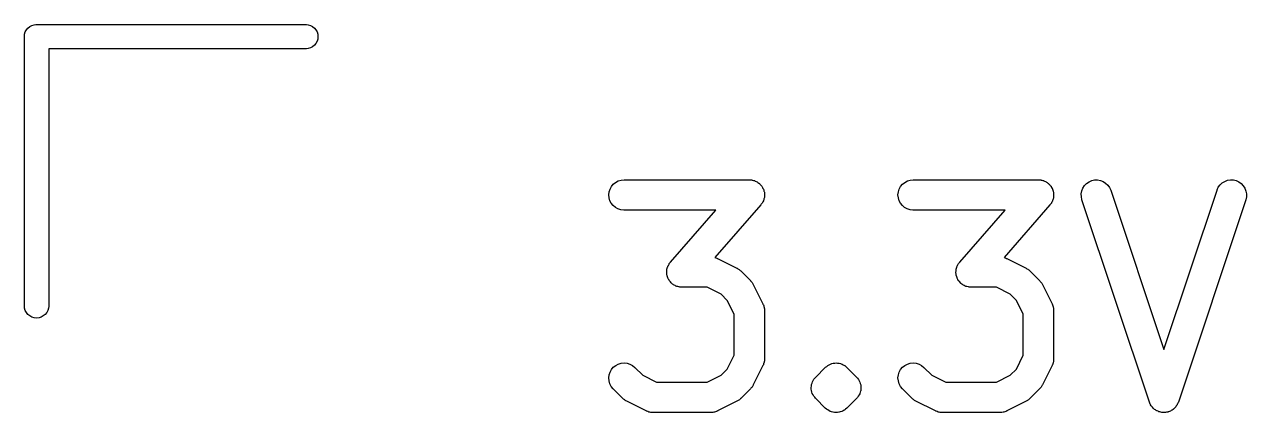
# Model space of a CAD drawing. Extents: x 34.9 to 107.5, y -97.9 to -39.6.
# Drawn here: x 101.48 to 107.52, y -70.89 to -68.97 of the extents above; entities that cross this region are included whole.
import ezdxf

# ---------------------------------------------------------------- set-up
doc = ezdxf.new("R2010")
doc.units = 0
doc.header["$MEASUREMENT"] = 0
doc.layers.add('BLACK', color=7, linetype='CONTINUOUS')

msp = doc.modelspace()

# ---------------------------------------------------------------- linework, layer by layer
at = {"layer": 'BLACK', "linetype": 'CONTINUOUS'}
for p, q in [((101.484, -69.0049), (101.49, -68.9945)), ((101.49, -68.9945), (101.497, -68.9854)), ((101.497, -68.9854), (101.507, -68.9779)), ((101.507, -68.9779), (101.517, -68.9723)), ((101.517, -68.9723), (101.528, -68.9689)), ((101.528, -68.9689), (101.537, -68.968)), ((101.537, -68.968), (101.54, -68.9677)), ((101.537, -68.968), (101.537, -68.968)), ((101.54, -68.9677), (101.543, -68.968)), ((101.543, -68.968), (102.873, -68.968)), ((102.873, -68.968), (102.882, -68.9689)), ((102.882, -68.9689), (102.893, -68.9723)), ((102.893, -68.9723), (102.903, -68.9779)), ((102.903, -68.9779), (102.913, -68.9854)), ((102.913, -68.9854), (102.92, -68.9945)), ((102.92, -68.9945), (102.926, -69.0049)), ((101.48, -69.028), (101.481, -69.0162)), ((101.48, -69.031), (101.48, -69.028)), ((101.48, -70.3609), (101.48, -69.031)), ((101.481, -69.0162), (101.484, -69.0049)), ((102.92, -69.0615), (102.913, -69.0706)), ((102.926, -69.0511), (102.92, -69.0615)), ((102.926, -69.0049), (102.929, -69.0162)), ((102.929, -69.0398), (102.926, -69.0511)), ((102.929, -69.0162), (102.93, -69.028)), ((102.93, -69.028), (102.929, -69.0398)), ((102.873, -69.088), (101.6, -69.088)), ((101.6, -69.088), (101.6, -70.3609)), ((102.882, -69.0871), (102.873, -69.088)), ((102.893, -69.0837), (102.882, -69.0871)), ((102.903, -69.0781), (102.893, -69.0837)), ((102.913, -69.0706), (102.903, -69.0781)), ((104.368, -69.7953), (104.373, -69.7813)), ((104.373, -69.7813), (104.38, -69.7684)), ((104.38, -69.7684), (104.389, -69.7572)), ((104.389, -69.7572), (104.4, -69.7479)), ((104.4, -69.7479), (104.413, -69.741)), ((104.413, -69.741), (104.427, -69.7368)), ((104.427, -69.7368), (104.442, -69.7354)), ((104.442, -69.7354), (105.061, -69.7354)), ((105.061, -69.7354), (105.062, -69.7354)), ((105.062, -69.7354), (105.067, -69.7359)), ((105.067, -69.7359), (105.071, -69.7361)), ((105.071, -69.7361), (105.074, -69.7367)), ((105.074, -69.7367), (105.076, -69.737)), ((105.076, -69.737), (105.081, -69.7384)), ((105.081, -69.7384), (105.086, -69.7395)), ((105.086, -69.7395), (105.088, -69.7406)), ((105.088, -69.7406), (105.09, -69.7414)), ((105.09, -69.7414), (105.095, -69.7437)), ((105.095, -69.7437), (105.099, -69.7457)), ((105.099, -69.7457), (105.101, -69.7472)), ((105.101, -69.7472), (105.103, -69.7485)), ((105.103, -69.7485), (105.107, -69.7515)), ((105.107, -69.7515), (105.111, -69.7543)), ((105.111, -69.7543), (105.112, -69.7562)), ((105.112, -69.7562), (105.114, -69.7579)), ((105.114, -69.7579), (105.117, -69.7616)), ((105.117, -69.7616), (105.121, -69.765)), ((105.121, -69.765), (105.122, -69.7673)), ((105.122, -69.7673), (105.124, -69.7693)), ((105.124, -69.7693), (105.126, -69.7735)), ((105.126, -69.7735), (105.128, -69.7775)), ((105.128, -69.7775), (105.129, -69.78)), ((105.129, -69.78), (105.13, -69.7823)), ((105.13, -69.7823), (105.132, -69.7868)), ((105.132, -69.7868), (105.133, -69.7912)), ((105.797, -69.7953), (105.801, -69.7813)), ((105.801, -69.7813), (105.808, -69.7684)), ((105.808, -69.7684), (105.818, -69.7572)), ((105.818, -69.7572), (105.829, -69.7479)), ((105.829, -69.7479), (105.842, -69.741)), ((105.842, -69.741), (105.856, -69.7368)), ((105.856, -69.7368), (105.87, -69.7354)), ((105.87, -69.7354), (106.489, -69.7354)), ((106.489, -69.7354), (106.49, -69.7354)), ((106.49, -69.7354), (106.495, -69.7359)), ((106.495, -69.7359), (106.5, -69.7361)), ((106.5, -69.7361), (106.502, -69.7367)), ((106.502, -69.7367), (106.505, -69.737)), ((106.505, -69.737), (106.51, -69.7384)), ((106.51, -69.7384), (106.514, -69.7395)), ((106.514, -69.7395), (106.516, -69.7407)), ((106.516, -69.7407), (106.519, -69.7414)), ((106.519, -69.7414), (106.523, -69.7437)), ((106.523, -69.7437), (106.527, -69.7457)), ((106.527, -69.7457), (106.529, -69.7472)), ((106.529, -69.7472), (106.532, -69.7485)), ((106.532, -69.7485), (106.535, -69.7515)), ((106.535, -69.7515), (106.539, -69.7543)), ((106.539, -69.7543), (106.541, -69.7562)), ((106.541, -69.7562), (106.543, -69.7579)), ((106.543, -69.7579), (106.546, -69.7616)), ((106.546, -69.7616), (106.549, -69.765)), ((106.549, -69.765), (106.551, -69.7673)), ((106.551, -69.7673), (106.552, -69.7693)), ((106.552, -69.7693), (106.554, -69.7735)), ((106.554, -69.7735), (106.557, -69.7775)), ((106.557, -69.7775), (106.558, -69.78)), ((106.558, -69.78), (106.559, -69.7823)), ((106.559, -69.7823), (106.56, -69.7868)), ((106.56, -69.7868), (106.562, -69.7912)), ((106.703, -69.7898), (106.708, -69.7761)), ((106.708, -69.7761), (106.716, -69.7638)), ((106.716, -69.7638), (106.726, -69.7533)), ((106.726, -69.7533), (106.739, -69.7449)), ((106.739, -69.7449), (106.752, -69.7391)), ((106.752, -69.7391), (106.766, -69.7359)), ((106.766, -69.7359), (106.781, -69.7356)), ((106.781, -69.7356), (106.795, -69.7381)), ((106.795, -69.7381), (106.809, -69.7434)), ((106.809, -69.7434), (106.821, -69.7513)), ((106.821, -69.7513), (106.832, -69.7613)), ((106.832, -69.7613), (106.84, -69.7733)), ((106.84, -69.7733), (106.846, -69.7867)), ((106.846, -69.7867), (107.108, -70.5732)), ((107.108, -70.5732), (107.371, -69.7867)), ((107.371, -69.7857), (107.377, -69.7724)), ((107.371, -69.7867), (107.371, -69.7857)), ((107.377, -69.7724), (107.386, -69.7606)), ((107.386, -69.7606), (107.396, -69.7506)), ((107.396, -69.7506), (107.409, -69.743)), ((107.409, -69.743), (107.423, -69.7379)), ((107.423, -69.7379), (107.437, -69.7355)), ((107.437, -69.7355), (107.452, -69.736)), ((107.452, -69.736), (107.466, -69.7394)), ((107.466, -69.7394), (107.479, -69.7455)), ((107.479, -69.7455), (107.491, -69.754)), ((107.491, -69.754), (107.501, -69.7647)), ((107.501, -69.7647), (107.509, -69.7771)), ((107.509, -69.7771), (107.514, -69.7908)), ((104.367, -69.8099), (104.368, -69.7953)), ((104.368, -69.8244), (104.367, -69.8099)), ((104.372, -69.8385), (104.368, -69.8244)), ((104.379, -69.8514), (104.372, -69.8385)), ((105.126, -69.8479), (105.124, -69.85)), ((105.128, -69.8436), (105.126, -69.8479)), ((105.13, -69.8394), (105.128, -69.8436)), ((105.131, -69.8369), (105.13, -69.8394)), ((105.132, -69.8345), (105.131, -69.8369)), ((105.133, -69.83), (105.132, -69.8345)), ((105.133, -69.7912), (105.134, -69.7938)), ((105.134, -69.8255), (105.133, -69.83)), ((105.134, -69.7938), (105.135, -69.7963)), ((105.135, -69.8228), (105.134, -69.8255)), ((105.135, -69.7963), (105.135, -69.801)), ((105.135, -69.801), (105.136, -69.8057)), ((105.136, -69.8109), (105.135, -69.8156)), ((105.135, -69.8156), (105.135, -69.8203)), ((105.135, -69.8203), (105.135, -69.8228)), ((105.136, -69.8057), (105.136, -69.8083)), ((105.136, -69.8083), (105.136, -69.8109)), ((105.795, -69.8099), (105.797, -69.7953)), ((105.797, -69.8244), (105.795, -69.8099)), ((105.801, -69.8385), (105.797, -69.8244)), ((105.808, -69.8514), (105.801, -69.8385)), ((106.554, -69.8479), (106.553, -69.85)), ((106.556, -69.8436), (106.554, -69.8479)), ((106.559, -69.8394), (106.556, -69.8436)), ((106.56, -69.8345), (106.559, -69.8369)), ((106.559, -69.8369), (106.559, -69.8394)), ((106.562, -69.8299), (106.56, -69.8345)), ((106.562, -69.7912), (106.562, -69.7938)), ((106.562, -69.7938), (106.563, -69.7963)), ((106.563, -69.8255), (106.562, -69.8299)), ((106.563, -69.7963), (106.564, -69.801)), ((106.564, -69.8203), (106.563, -69.8228)), ((106.563, -69.8228), (106.563, -69.8255)), ((106.564, -69.801), (106.564, -69.8057)), ((106.564, -69.8057), (106.564, -69.8083)), ((106.564, -69.8083), (106.564, -69.8109)), ((106.564, -69.8109), (106.564, -69.8156)), ((106.564, -69.8156), (106.564, -69.8203)), ((106.7, -69.8041), (106.703, -69.7898)), ((106.701, -69.8188), (106.7, -69.8041)), ((106.704, -69.8331), (106.701, -69.8188)), ((106.704, -69.8341), (106.704, -69.8331)), ((107.037, -70.8341), (106.704, -69.8341)), ((107.513, -69.8341), (107.18, -70.8341)), ((107.516, -69.8198), (107.513, -69.8341)), ((107.514, -69.7908), (107.517, -69.8052)), ((107.517, -69.8052), (107.516, -69.8198)), ((104.388, -69.8629), (104.379, -69.8514)), ((104.399, -69.8723), (104.388, -69.8629)), ((104.412, -69.8793), (104.399, -69.8723)), ((104.426, -69.8837), (104.412, -69.8793)), ((104.441, -69.8854), (104.426, -69.8837)), ((104.442, -69.8854), (104.441, -69.8854)), ((104.896, -69.8854), (104.442, -69.8854)), ((104.671, -70.1419), (104.896, -69.8854)), ((105.117, -69.8598), (104.89, -70.1191)), ((105.12, -69.8559), (105.117, -69.8598)), ((105.123, -69.8523), (105.12, -69.8559)), ((105.124, -69.85), (105.123, -69.8523)), ((105.817, -69.8629), (105.808, -69.8514)), ((105.828, -69.8723), (105.817, -69.8629)), ((105.841, -69.8793), (105.828, -69.8723)), ((105.855, -69.8837), (105.841, -69.8793)), ((105.869, -69.8854), (105.855, -69.8837)), ((105.87, -69.8854), (105.869, -69.8854)), ((106.324, -69.8854), (105.87, -69.8854)), ((106.1, -70.1419), (106.324, -69.8854)), ((106.546, -69.8598), (106.319, -70.1191)), ((106.549, -69.8559), (106.546, -69.8598)), ((106.552, -69.8523), (106.549, -69.8559)), ((106.553, -69.85), (106.552, -69.8523)), ((104.664, -70.1517), (104.665, -70.1494)), ((104.665, -70.1494), (104.668, -70.1458)), ((104.668, -70.1458), (104.671, -70.1419)), ((104.89, -70.1191), (104.895, -70.1208)), ((104.895, -70.1208), (104.9, -70.1224)), ((104.9, -70.1224), (104.902, -70.1235)), ((104.902, -70.1235), (104.904, -70.1243)), ((104.904, -70.1243), (104.999, -70.1719)), ((106.093, -70.1517), (106.094, -70.1494)), ((106.094, -70.1494), (106.097, -70.1458)), ((106.097, -70.1458), (106.1, -70.1419)), ((106.319, -70.1191), (106.324, -70.1208)), ((106.324, -70.1208), (106.328, -70.1224)), ((106.328, -70.1224), (106.33, -70.1235)), ((106.33, -70.1235), (106.332, -70.1243)), ((106.332, -70.1243), (106.428, -70.1719)), ((104.653, -70.1814), (104.654, -70.1789)), ((104.653, -70.1861), (104.653, -70.1814)), ((104.653, -70.1908), (104.653, -70.1861)), ((104.653, -70.1934), (104.653, -70.1908)), ((104.653, -70.1961), (104.653, -70.1934)), ((104.653, -70.2007), (104.653, -70.1961)), ((104.654, -70.2054), (104.653, -70.2007)), ((104.654, -70.1763), (104.655, -70.1718)), ((104.654, -70.1789), (104.654, -70.1763)), ((104.655, -70.2079), (104.654, -70.2054)), ((104.655, -70.1718), (104.657, -70.1672)), ((104.655, -70.2105), (104.655, -70.2079)), ((104.657, -70.1672), (104.658, -70.1648)), ((104.658, -70.1623), (104.661, -70.1581)), ((104.658, -70.1648), (104.658, -70.1623)), ((104.661, -70.1581), (104.663, -70.1538)), ((104.663, -70.1538), (104.664, -70.1517)), ((104.999, -70.1719), (105, -70.1723)), ((105, -70.1723), (105.004, -70.1746)), ((105.004, -70.1746), (105.007, -70.1766)), ((105.007, -70.1766), (105.01, -70.1786)), ((105.01, -70.1786), (105.012, -70.1803)), ((105.012, -70.1803), (105.015, -70.1832)), ((105.015, -70.1832), (105.019, -70.1859)), ((105.019, -70.1859), (105.066, -70.2335)), ((106.081, -70.1908), (106.082, -70.1861)), ((106.081, -70.1934), (106.081, -70.1908)), ((106.081, -70.1961), (106.081, -70.1934)), ((106.082, -70.2007), (106.081, -70.1961)), ((106.082, -70.1789), (106.083, -70.1763)), ((106.082, -70.1814), (106.082, -70.1789)), ((106.082, -70.1861), (106.082, -70.1814)), ((106.082, -70.2054), (106.082, -70.2007)), ((106.083, -70.2079), (106.082, -70.2054)), ((106.083, -70.1763), (106.084, -70.1718)), ((106.084, -70.2105), (106.083, -70.2079)), ((106.084, -70.1718), (106.085, -70.1672)), ((106.085, -70.1672), (106.086, -70.1648)), ((106.086, -70.1648), (106.087, -70.1623)), ((106.087, -70.1623), (106.089, -70.1581)), ((106.089, -70.1581), (106.091, -70.1538)), ((106.091, -70.1538), (106.093, -70.1517)), ((106.428, -70.1719), (106.429, -70.1723)), ((106.429, -70.1723), (106.432, -70.1746)), ((106.432, -70.1746), (106.436, -70.1766)), ((106.436, -70.1766), (106.438, -70.1786)), ((106.438, -70.1786), (106.441, -70.1803)), ((106.441, -70.1803), (106.444, -70.1832)), ((106.444, -70.1832), (106.447, -70.1859)), ((106.447, -70.1859), (106.495, -70.2335)), ((104.657, -70.2149), (104.655, -70.2105)), ((104.658, -70.2194), (104.657, -70.2149)), ((104.659, -70.2218), (104.658, -70.2194)), ((104.66, -70.2242), (104.659, -70.2218)), ((104.663, -70.2282), (104.66, -70.2242)), ((104.665, -70.2324), (104.663, -70.2282)), ((104.666, -70.2344), (104.665, -70.2324)), ((104.668, -70.2367), (104.666, -70.2344)), ((104.671, -70.2401), (104.668, -70.2367)), ((104.674, -70.2438), (104.671, -70.2401)), ((104.676, -70.2455), (104.674, -70.2438)), ((104.678, -70.2474), (104.676, -70.2455)), ((104.682, -70.2502), (104.678, -70.2474)), ((104.685, -70.2532), (104.682, -70.2502)), ((104.687, -70.2545), (104.685, -70.2532)), ((104.69, -70.256), (104.687, -70.2545)), ((104.694, -70.258), (104.69, -70.256)), ((104.698, -70.2603), (104.694, -70.258)), ((104.7, -70.2611), (104.698, -70.2603)), ((104.703, -70.2622), (104.7, -70.2611)), ((104.707, -70.2633), (104.703, -70.2622)), ((104.712, -70.2647), (104.707, -70.2633)), ((104.715, -70.265), (104.712, -70.2647)), ((104.717, -70.2656), (104.715, -70.265)), ((104.722, -70.2658), (104.717, -70.2656)), ((104.726, -70.2663), (104.722, -70.2658)), ((104.728, -70.2663), (104.726, -70.2663)), ((104.853, -70.2663), (104.728, -70.2663)), ((104.921, -70.3006), (104.853, -70.2663)), ((105.066, -70.2335), (105.067, -70.2343)), ((105.067, -70.2343), (105.07, -70.2376)), ((105.07, -70.2376), (105.073, -70.2406)), ((105.073, -70.2406), (105.074, -70.2433)), ((105.074, -70.2433), (105.076, -70.2457)), ((105.076, -70.2457), (105.078, -70.2495)), ((105.078, -70.2495), (105.08, -70.253)), ((105.08, -70.253), (105.128, -70.3483)), ((106.085, -70.2149), (106.084, -70.2105)), ((106.087, -70.2194), (106.085, -70.2149)), ((106.088, -70.2218), (106.087, -70.2194)), ((106.089, -70.2242), (106.088, -70.2218)), ((106.091, -70.2282), (106.089, -70.2242)), ((106.093, -70.2324), (106.091, -70.2282)), ((106.095, -70.2344), (106.093, -70.2324)), ((106.096, -70.2367), (106.095, -70.2344)), ((106.1, -70.2401), (106.096, -70.2367)), ((106.103, -70.2438), (106.1, -70.2401)), ((106.105, -70.2455), (106.103, -70.2438)), ((106.106, -70.2474), (106.105, -70.2455)), ((106.11, -70.2502), (106.106, -70.2474)), ((106.114, -70.2532), (106.11, -70.2502)), ((106.116, -70.2545), (106.114, -70.2532)), ((106.118, -70.256), (106.116, -70.2545)), ((106.122, -70.258), (106.118, -70.256)), ((106.127, -70.2603), (106.122, -70.258)), ((106.129, -70.2611), (106.127, -70.2603)), ((106.131, -70.2622), (106.129, -70.2611)), ((106.136, -70.2633), (106.131, -70.2622)), ((106.141, -70.2647), (106.136, -70.2633)), ((106.143, -70.265), (106.141, -70.2647)), ((106.146, -70.2656), (106.143, -70.265)), ((106.15, -70.2658), (106.146, -70.2656)), ((106.155, -70.2663), (106.15, -70.2658)), ((106.156, -70.2663), (106.155, -70.2663)), ((106.281, -70.2663), (106.156, -70.2663)), ((106.35, -70.3006), (106.281, -70.2663)), ((106.495, -70.2335), (106.496, -70.2343)), ((106.496, -70.2343), (106.498, -70.2376)), ((106.498, -70.2376), (106.501, -70.2406)), ((106.501, -70.2406), (106.503, -70.2433)), ((106.503, -70.2433), (106.505, -70.2457)), ((106.505, -70.2457), (106.507, -70.2495)), ((106.507, -70.2495), (106.509, -70.253)), ((106.509, -70.253), (106.557, -70.3483)), ((104.952, -70.331), (104.921, -70.3006)), ((104.986, -70.3995), (104.952, -70.331)), ((106.38, -70.331), (106.35, -70.3006)), ((106.414, -70.3995), (106.38, -70.331)), ((101.481, -70.3698), (101.48, -70.3609)), ((101.484, -70.3811), (101.481, -70.3698)), ((101.49, -70.3915), (101.484, -70.3811)), ((101.596, -70.3811), (101.59, -70.3915)), ((101.599, -70.3698), (101.596, -70.3811)), ((101.6, -70.3609), (101.599, -70.3698)), ((105.128, -70.3483), (105.128, -70.3492)), ((105.128, -70.3492), (105.129, -70.3513)), ((105.129, -70.3513), (105.13, -70.3532)), ((105.13, -70.3532), (105.132, -70.3581)), ((105.132, -70.3581), (105.133, -70.3629)), ((105.133, -70.3629), (105.134, -70.3651)), ((105.134, -70.3651), (105.134, -70.3672)), ((105.134, -70.3672), (105.135, -70.3723)), ((105.135, -70.3723), (105.136, -70.3774)), ((105.136, -70.3774), (105.136, -70.3796)), ((105.136, -70.3796), (105.136, -70.3818)), ((105.136, -70.3818), (105.136, -70.6199)), ((106.557, -70.3483), (106.557, -70.3492)), ((106.557, -70.3492), (106.558, -70.3513)), ((106.558, -70.3513), (106.559, -70.3532)), ((106.559, -70.3532), (106.56, -70.3581)), ((106.56, -70.3581), (106.562, -70.3629)), ((106.562, -70.3629), (106.562, -70.3651)), ((106.562, -70.3651), (106.563, -70.3672)), ((106.563, -70.3672), (106.564, -70.3723)), ((106.564, -70.3723), (106.564, -70.3774)), ((106.564, -70.3774), (106.564, -70.3796)), ((106.564, -70.3796), (106.564, -70.3818)), ((106.564, -70.3818), (106.564, -70.6199)), ((101.497, -70.4006), (101.49, -70.3915)), ((101.507, -70.4081), (101.497, -70.4006)), ((101.517, -70.4137), (101.507, -70.4081)), ((101.528, -70.4171), (101.517, -70.4137)), ((101.54, -70.4183), (101.528, -70.4171)), ((101.552, -70.4171), (101.54, -70.4183)), ((101.563, -70.4137), (101.552, -70.4171)), ((101.573, -70.4081), (101.563, -70.4137)), ((101.583, -70.4006), (101.573, -70.4081)), ((101.59, -70.3915), (101.583, -70.4006)), ((104.986, -70.6022), (104.986, -70.3995)), ((106.414, -70.6022), (106.414, -70.3995)), ((104.952, -70.6707), (104.986, -70.6022)), ((105.135, -70.6304), (105.134, -70.6355)), ((105.136, -70.6254), (105.135, -70.6304)), ((105.136, -70.6199), (105.136, -70.621)), ((105.136, -70.621), (105.136, -70.6231)), ((105.136, -70.6231), (105.136, -70.6254)), ((106.38, -70.6707), (106.414, -70.6022)), ((106.564, -70.6254), (106.563, -70.6304)), ((106.563, -70.6304), (106.563, -70.6355)), ((106.564, -70.6199), (106.564, -70.621)), ((106.564, -70.621), (106.564, -70.6231)), ((106.564, -70.6231), (106.564, -70.6254)), ((104.368, -70.6998), (104.373, -70.6858)), ((104.373, -70.6858), (104.38, -70.673)), ((104.38, -70.673), (104.389, -70.6617)), ((104.389, -70.6617), (104.401, -70.6525)), ((104.401, -70.6525), (104.413, -70.6457)), ((104.413, -70.6457), (104.427, -70.6415)), ((104.427, -70.6415), (104.442, -70.6401)), ((104.442, -70.6401), (104.457, -70.6416)), ((104.457, -70.6416), (104.471, -70.6459)), ((104.471, -70.6459), (104.484, -70.6528)), ((104.484, -70.6528), (104.495, -70.6621)), ((104.495, -70.6621), (104.534, -70.7011)), ((104.921, -70.7011), (104.952, -70.6707)), ((105.128, -70.6534), (105.08, -70.7487)), ((105.129, -70.6514), (105.128, -70.6534)), ((105.13, -70.6495), (105.129, -70.6514)), ((105.131, -70.6446), (105.13, -70.6495)), ((105.133, -70.6398), (105.131, -70.6446)), ((105.134, -70.6376), (105.133, -70.6398)), ((105.134, -70.6355), (105.134, -70.6376)), ((105.389, -70.7097), (105.436, -70.6621)), ((105.436, -70.6621), (105.437, -70.6618)), ((105.437, -70.6614), (105.443, -70.657)), ((105.437, -70.6615), (105.437, -70.6614)), ((105.437, -70.6616), (105.437, -70.6615)), ((105.437, -70.6617), (105.437, -70.6616)), ((105.437, -70.6616), (105.437, -70.6616)), ((105.437, -70.6618), (105.437, -70.6617)), ((105.437, -70.6617), (105.437, -70.6617)), ((105.443, -70.657), (105.448, -70.6525)), ((105.448, -70.6523), (105.449, -70.6522)), ((105.448, -70.6524), (105.448, -70.6523)), ((105.448, -70.6525), (105.448, -70.6524)), ((105.448, -70.6525), (105.448, -70.6525)), ((105.449, -70.6522), (105.455, -70.649)), ((105.455, -70.649), (105.461, -70.6457)), ((105.461, -70.6456), (105.462, -70.6455)), ((105.461, -70.6457), (105.461, -70.6456)), ((105.461, -70.6456), (105.461, -70.6456)), ((105.461, -70.6457), (105.461, -70.6457)), ((105.462, -70.6455), (105.468, -70.6435)), ((105.468, -70.6435), (105.475, -70.6415)), ((105.475, -70.6415), (105.475, -70.6415)), ((105.475, -70.6415), (105.475, -70.6415)), ((105.475, -70.6415), (105.476, -70.6415)), ((105.476, -70.6414), (105.483, -70.6408)), ((105.476, -70.6415), (105.476, -70.6414)), ((105.483, -70.6408), (105.49, -70.6401)), ((105.49, -70.6402), (105.49, -70.6401)), ((105.49, -70.6401), (105.49, -70.6402)), ((105.49, -70.6402), (105.49, -70.6401)), ((105.49, -70.6401), (105.497, -70.6409)), ((105.49, -70.6401), (105.49, -70.6402)), ((105.497, -70.6409), (105.504, -70.6416)), ((105.504, -70.6416), (105.504, -70.6417)), ((105.504, -70.6417), (105.505, -70.6417)), ((105.505, -70.6417), (105.505, -70.6417)), ((105.505, -70.6417), (105.505, -70.6417)), ((105.505, -70.6417), (105.511, -70.6438)), ((105.511, -70.6438), (105.511, -70.6438)), ((105.511, -70.6438), (105.518, -70.6459)), ((105.518, -70.6459), (105.518, -70.646)), ((105.518, -70.646), (105.518, -70.646)), ((105.518, -70.646), (105.519, -70.6461)), ((105.519, -70.6461), (105.519, -70.6461)), ((105.519, -70.6461), (105.525, -70.6494)), ((105.525, -70.6494), (105.531, -70.6528)), ((105.531, -70.6528), (105.531, -70.6529)), ((105.531, -70.6529), (105.531, -70.653)), ((105.531, -70.653), (105.531, -70.653)), ((105.531, -70.653), (105.532, -70.6531)), ((105.532, -70.6531), (105.537, -70.6576)), ((105.537, -70.6576), (105.542, -70.6621)), ((105.542, -70.6621), (105.59, -70.7097)), ((105.797, -70.6998), (105.801, -70.6858)), ((105.801, -70.6858), (105.808, -70.673)), ((105.808, -70.673), (105.818, -70.6617)), ((105.818, -70.6617), (105.829, -70.6525)), ((105.829, -70.6525), (105.842, -70.6457)), ((105.842, -70.6457), (105.856, -70.6415)), ((105.856, -70.6415), (105.871, -70.6401)), ((105.871, -70.6401), (105.885, -70.6416)), ((105.885, -70.6416), (105.899, -70.6459)), ((105.899, -70.6459), (105.912, -70.6528)), ((105.912, -70.6528), (105.923, -70.6621)), ((105.923, -70.6621), (105.962, -70.7011)), ((106.35, -70.7011), (106.38, -70.6707)), ((106.557, -70.6534), (106.509, -70.7487)), ((106.558, -70.6495), (106.557, -70.6514)), ((106.557, -70.6514), (106.557, -70.6534)), ((106.56, -70.6446), (106.558, -70.6495)), ((106.562, -70.6398), (106.56, -70.6446)), ((106.563, -70.6355), (106.562, -70.6376)), ((106.562, -70.6376), (106.562, -70.6398)), ((104.367, -70.7144), (104.368, -70.6998)), ((104.368, -70.7289), (104.367, -70.7144)), ((104.372, -70.743), (104.368, -70.7289)), ((104.379, -70.756), (104.372, -70.743)), ((104.534, -70.7011), (104.602, -70.7354)), ((104.602, -70.7354), (104.853, -70.7354)), ((104.853, -70.7354), (104.921, -70.7011)), ((105.078, -70.7532), (105.076, -70.7569)), ((105.08, -70.7496), (105.078, -70.7532)), ((105.08, -70.7487), (105.08, -70.7496)), ((105.368, -70.7474), (105.371, -70.7407)), ((105.368, -70.7477), (105.368, -70.7474)), ((105.368, -70.7479), (105.368, -70.7477)), ((105.368, -70.755), (105.368, -70.7479)), ((105.371, -70.7407), (105.373, -70.7339)), ((105.373, -70.7335), (105.376, -70.7272)), ((105.373, -70.7337), (105.373, -70.7335)), ((105.373, -70.7339), (105.373, -70.7337)), ((105.376, -70.7272), (105.379, -70.721)), ((105.379, -70.721), (105.38, -70.7208)), ((105.38, -70.7206), (105.384, -70.7151)), ((105.38, -70.7208), (105.38, -70.7206)), ((105.384, -70.7151), (105.389, -70.7097)), ((105.59, -70.7097), (105.59, -70.7101)), ((105.59, -70.7101), (105.59, -70.7101)), ((105.59, -70.7101), (105.59, -70.7101)), ((105.59, -70.7101), (105.591, -70.7105)), ((105.591, -70.7105), (105.595, -70.716)), ((105.595, -70.716), (105.6, -70.7215)), ((105.6, -70.7215), (105.6, -70.7217)), ((105.6, -70.7217), (105.6, -70.7219)), ((105.6, -70.7219), (105.603, -70.7282)), ((105.603, -70.7282), (105.606, -70.7344)), ((105.606, -70.7344), (105.607, -70.7347)), ((105.607, -70.7347), (105.607, -70.7349)), ((105.607, -70.7349), (105.609, -70.7417)), ((105.609, -70.7417), (105.611, -70.7484)), ((105.611, -70.7484), (105.611, -70.7487)), ((105.611, -70.7487), (105.611, -70.749)), ((105.611, -70.749), (105.611, -70.756)), ((105.795, -70.7144), (105.797, -70.6998)), ((105.797, -70.7289), (105.795, -70.7144)), ((105.801, -70.743), (105.797, -70.7289)), ((105.807, -70.756), (105.801, -70.743)), ((105.962, -70.7011), (106.031, -70.7354)), ((106.031, -70.7354), (106.281, -70.7354)), ((106.281, -70.7354), (106.35, -70.7011)), ((106.506, -70.7532), (106.504, -70.7569)), ((106.508, -70.7496), (106.506, -70.7532)), ((106.509, -70.7487), (106.508, -70.7496)), ((104.388, -70.7674), (104.379, -70.756)), ((104.389, -70.7682), (104.388, -70.7674)), ((104.436, -70.8158), (104.389, -70.7682)), ((105.066, -70.7682), (105.019, -70.8158)), ((105.069, -70.7649), (105.066, -70.7682)), ((105.072, -70.7619), (105.069, -70.7649)), ((105.074, -70.7593), (105.072, -70.7619)), ((105.076, -70.7569), (105.074, -70.7593)), ((105.367, -70.762), (105.368, -70.755)), ((105.367, -70.7622), (105.367, -70.762)), ((105.367, -70.7625), (105.367, -70.7622)), ((105.367, -70.7695), (105.367, -70.7625)), ((105.368, -70.7766), (105.367, -70.7695)), ((105.368, -70.7768), (105.368, -70.7766)), ((105.368, -70.7771), (105.368, -70.7768)), ((105.37, -70.7838), (105.368, -70.7771)), ((105.372, -70.7906), (105.37, -70.7838)), ((105.372, -70.7908), (105.372, -70.7906)), ((105.372, -70.7911), (105.372, -70.7908)), ((105.376, -70.7974), (105.372, -70.7911)), ((105.379, -70.8036), (105.376, -70.7974)), ((105.379, -70.8038), (105.379, -70.8036)), ((105.379, -70.804), (105.379, -70.8038)), ((105.384, -70.8095), (105.379, -70.804)), ((105.388, -70.815), (105.384, -70.8095)), ((105.595, -70.8103), (105.59, -70.8158)), ((105.599, -70.8049), (105.595, -70.8103)), ((105.603, -70.7982), (105.599, -70.8045)), ((105.599, -70.8045), (105.599, -70.8047)), ((105.599, -70.8047), (105.599, -70.8049)), ((105.606, -70.7921), (105.603, -70.7982)), ((105.608, -70.7847), (105.606, -70.7916)), ((105.606, -70.7916), (105.606, -70.7918)), ((105.606, -70.7918), (105.606, -70.7921)), ((105.61, -70.7781), (105.608, -70.7847)), ((105.611, -70.7776), (105.61, -70.7778)), ((105.61, -70.7778), (105.61, -70.7781)), ((105.611, -70.756), (105.612, -70.763)), ((105.612, -70.7635), (105.611, -70.7704)), ((105.611, -70.7704), (105.611, -70.7776)), ((105.612, -70.763), (105.612, -70.7633)), ((105.612, -70.7633), (105.612, -70.7635)), ((105.817, -70.7674), (105.807, -70.756)), ((105.817, -70.7682), (105.817, -70.7674)), ((105.865, -70.8158), (105.817, -70.7682)), ((106.495, -70.7682), (106.447, -70.8158)), ((106.498, -70.7649), (106.495, -70.7682)), ((106.5, -70.7619), (106.498, -70.7649)), ((106.502, -70.7593), (106.5, -70.7619)), ((106.504, -70.7569), (106.502, -70.7593)), ((104.44, -70.8185), (104.436, -70.8158)), ((104.443, -70.8214), (104.44, -70.8185)), ((104.445, -70.8231), (104.443, -70.8214)), ((104.448, -70.8251), (104.445, -70.8231)), ((104.451, -70.8271), (104.448, -70.8251)), ((104.455, -70.8294), (104.451, -70.8271)), ((104.456, -70.8298), (104.455, -70.8294)), ((104.551, -70.8775), (104.456, -70.8298)), ((104.999, -70.8298), (104.904, -70.8775)), ((105.003, -70.8276), (104.999, -70.8298)), ((105.006, -70.8257), (105.003, -70.8276)), ((105.009, -70.8237), (105.006, -70.8257)), ((105.012, -70.8221), (105.009, -70.8237)), ((105.015, -70.8192), (105.012, -70.8221)), ((105.018, -70.8165), (105.015, -70.8192)), ((105.019, -70.8158), (105.018, -70.8165)), ((105.388, -70.8154), (105.388, -70.815)), ((105.389, -70.8158), (105.388, -70.8154)), ((105.388, -70.8154), (105.388, -70.8154)), ((105.388, -70.8154), (105.388, -70.8154)), ((105.436, -70.8634), (105.389, -70.8158)), ((105.442, -70.8679), (105.436, -70.8634)), ((105.447, -70.8724), (105.442, -70.8679)), ((105.447, -70.8725), (105.447, -70.8724)), ((105.447, -70.8726), (105.447, -70.8725)), ((105.448, -70.8726), (105.447, -70.8726)), ((105.448, -70.8727), (105.448, -70.8726)), ((105.454, -70.876), (105.448, -70.8727)), ((105.53, -70.8733), (105.524, -70.8766)), ((105.531, -70.8731), (105.53, -70.8731)), ((105.53, -70.8731), (105.53, -70.8732)), ((105.53, -70.8732), (105.53, -70.8733)), ((105.536, -70.8686), (105.531, -70.873)), ((105.531, -70.873), (105.531, -70.8731)), ((105.542, -70.8641), (105.536, -70.8686)), ((105.59, -70.8158), (105.542, -70.8634)), ((105.542, -70.8634), (105.542, -70.8638)), ((105.542, -70.8638), (105.542, -70.8638)), ((105.542, -70.8638), (105.542, -70.8638)), ((105.542, -70.8638), (105.542, -70.864)), ((105.542, -70.864), (105.542, -70.864)), ((105.542, -70.864), (105.542, -70.864)), ((105.542, -70.864), (105.542, -70.8641)), ((105.868, -70.8185), (105.865, -70.8158)), ((105.871, -70.8214), (105.868, -70.8185)), ((105.874, -70.8231), (105.871, -70.8214)), ((105.876, -70.8251), (105.874, -70.8231)), ((105.88, -70.8271), (105.876, -70.8251)), ((105.884, -70.8294), (105.88, -70.8271)), ((105.884, -70.8298), (105.884, -70.8294)), ((105.98, -70.8775), (105.884, -70.8298)), ((106.428, -70.8298), (106.332, -70.8775)), ((106.431, -70.8276), (106.428, -70.8298)), ((106.435, -70.8257), (106.431, -70.8276)), ((106.437, -70.8237), (106.435, -70.8257)), ((106.44, -70.8221), (106.437, -70.8237)), ((106.443, -70.8192), (106.44, -70.8221)), ((106.446, -70.8165), (106.443, -70.8192)), ((106.447, -70.8158), (106.446, -70.8165)), ((107.039, -70.8388), (107.037, -70.8341)), ((107.041, -70.8437), (107.039, -70.8388)), ((107.042, -70.8455), (107.041, -70.8437)), ((107.043, -70.8475), (107.042, -70.8455)), ((107.046, -70.8517), (107.043, -70.8475)), ((107.049, -70.8561), (107.046, -70.8517)), ((107.05, -70.8577), (107.049, -70.8561)), ((107.052, -70.8594), (107.05, -70.8577)), ((107.055, -70.863), (107.052, -70.8594)), ((107.059, -70.8668), (107.055, -70.863)), ((107.061, -70.868), (107.059, -70.8668)), ((107.062, -70.8695), (107.061, -70.868)), ((107.067, -70.8723), (107.062, -70.8695)), ((107.071, -70.8753), (107.067, -70.8723)), ((107.149, -70.8729), (107.145, -70.8758)), ((107.154, -70.8701), (107.149, -70.8729)), ((107.155, -70.8687), (107.154, -70.8701)), ((107.157, -70.8675), (107.155, -70.8687)), ((107.161, -70.8637), (107.157, -70.8675)), ((107.165, -70.8602), (107.161, -70.8637)), ((107.166, -70.8585), (107.165, -70.8602)), ((107.167, -70.8569), (107.166, -70.8585)), ((107.17, -70.8526), (107.167, -70.8569)), ((107.173, -70.8484), (107.17, -70.8526)), ((107.174, -70.8464), (107.173, -70.8484)), ((107.175, -70.8446), (107.174, -70.8464)), ((107.177, -70.8398), (107.175, -70.8446)), ((107.179, -70.8351), (107.177, -70.8398)), ((107.18, -70.8341), (107.179, -70.8351)), ((104.553, -70.8783), (104.551, -70.8775)), ((104.555, -70.8793), (104.553, -70.8783)), ((104.56, -70.8809), (104.555, -70.8793)), ((104.565, -70.8827), (104.56, -70.8809)), ((104.567, -70.8831), (104.565, -70.8827)), ((104.569, -70.8837), (104.567, -70.8831)), ((104.574, -70.8843), (104.569, -70.8837)), ((104.579, -70.8852), (104.574, -70.8843)), ((104.581, -70.8851), (104.579, -70.8852)), ((104.584, -70.8854), (104.581, -70.8851)), ((104.585, -70.8854), (104.584, -70.8854)), ((104.87, -70.8854), (104.585, -70.8854)), ((104.873, -70.8852), (104.87, -70.8854)), ((104.875, -70.8853), (104.873, -70.8852)), ((104.88, -70.8845), (104.875, -70.8853)), ((104.885, -70.884), (104.88, -70.8845)), ((104.887, -70.8833), (104.885, -70.884)), ((104.889, -70.883), (104.887, -70.8833)), ((104.894, -70.8812), (104.889, -70.883)), ((104.899, -70.8797), (104.894, -70.8812)), ((104.901, -70.8787), (104.899, -70.8797)), ((104.903, -70.8779), (104.901, -70.8787)), ((104.904, -70.8775), (104.903, -70.8779)), ((105.46, -70.8794), (105.454, -70.876)), ((105.46, -70.8795), (105.46, -70.8794)), ((105.46, -70.8796), (105.46, -70.8795)), ((105.46, -70.8795), (105.46, -70.8795)), ((105.461, -70.8796), (105.46, -70.8796)), ((105.467, -70.8817), (105.461, -70.8796)), ((105.474, -70.8838), (105.467, -70.8817)), ((105.474, -70.8839), (105.474, -70.8838)), ((105.474, -70.8838), (105.474, -70.8838)), ((105.474, -70.8838), (105.474, -70.8838)), ((105.475, -70.8839), (105.474, -70.8839)), ((105.482, -70.8846), (105.475, -70.8839)), ((105.489, -70.8854), (105.482, -70.8846)), ((105.496, -70.8847), (105.489, -70.8854)), ((105.489, -70.8854), (105.489, -70.8854)), ((105.489, -70.8854), (105.489, -70.8854)), ((105.489, -70.8854), (105.489, -70.8854)), ((105.489, -70.8854), (105.489, -70.8854)), ((105.503, -70.8841), (105.496, -70.8847)), ((105.504, -70.884), (105.503, -70.8841)), ((105.503, -70.8841), (105.503, -70.8841)), ((105.503, -70.8841), (105.503, -70.8841)), ((105.51, -70.882), (105.504, -70.884)), ((105.504, -70.884), (105.504, -70.884)), ((105.517, -70.88), (105.51, -70.882)), ((105.518, -70.8799), (105.517, -70.88)), ((105.517, -70.88), (105.517, -70.88)), ((105.524, -70.8766), (105.518, -70.8798)), ((105.518, -70.8798), (105.518, -70.8799)), ((105.518, -70.8799), (105.518, -70.8799)), ((105.982, -70.8783), (105.98, -70.8775)), ((105.984, -70.8793), (105.982, -70.8783)), ((105.989, -70.8809), (105.984, -70.8793)), ((105.993, -70.8827), (105.989, -70.8809)), ((105.996, -70.8831), (105.993, -70.8827)), ((105.998, -70.8837), (105.996, -70.8831)), ((106.003, -70.8843), (105.998, -70.8837)), ((106.008, -70.8852), (106.003, -70.8843)), ((106.01, -70.8851), (106.008, -70.8852)), ((106.012, -70.8854), (106.01, -70.8851)), ((106.013, -70.8854), (106.012, -70.8854)), ((106.299, -70.8854), (106.013, -70.8854)), ((106.301, -70.8852), (106.299, -70.8854)), ((106.303, -70.8853), (106.301, -70.8852)), ((106.308, -70.8845), (106.303, -70.8853)), ((106.314, -70.884), (106.308, -70.8845)), ((106.316, -70.8833), (106.314, -70.884)), ((106.318, -70.883), (106.316, -70.8833)), ((106.323, -70.8812), (106.318, -70.883)), ((106.328, -70.8797), (106.323, -70.8812)), ((106.329, -70.8787), (106.328, -70.8797)), ((106.332, -70.8779), (106.329, -70.8787)), ((106.332, -70.8775), (106.332, -70.8779)), ((107.073, -70.8762), (107.071, -70.8753)), ((107.075, -70.8773), (107.073, -70.8762)), ((107.08, -70.8792), (107.075, -70.8773)), ((107.084, -70.8814), (107.08, -70.8792)), ((107.086, -70.8819), (107.084, -70.8814)), ((107.088, -70.8826), (107.086, -70.8819)), ((107.093, -70.8835), (107.088, -70.8826)), ((107.099, -70.8847), (107.093, -70.8835)), ((107.101, -70.8848), (107.099, -70.8847)), ((107.103, -70.8852), (107.101, -70.8848)), ((107.108, -70.8851), (107.103, -70.8852)), ((107.113, -70.8852), (107.108, -70.8851)), ((107.115, -70.8849), (107.113, -70.8852)), ((107.117, -70.8848), (107.115, -70.8849)), ((107.122, -70.8837), (107.117, -70.8848)), ((107.128, -70.8829), (107.122, -70.8837)), ((107.13, -70.8822), (107.128, -70.8829)), ((107.132, -70.8817), (107.13, -70.8822)), ((107.136, -70.8796), (107.132, -70.8817)), ((107.141, -70.8778), (107.136, -70.8796)), ((107.143, -70.8767), (107.141, -70.8778)), ((107.145, -70.8758), (107.143, -70.8767))]:
    msp.add_line(p, q, dxfattribs=at)

doc.saveas('drawing.dxf')
